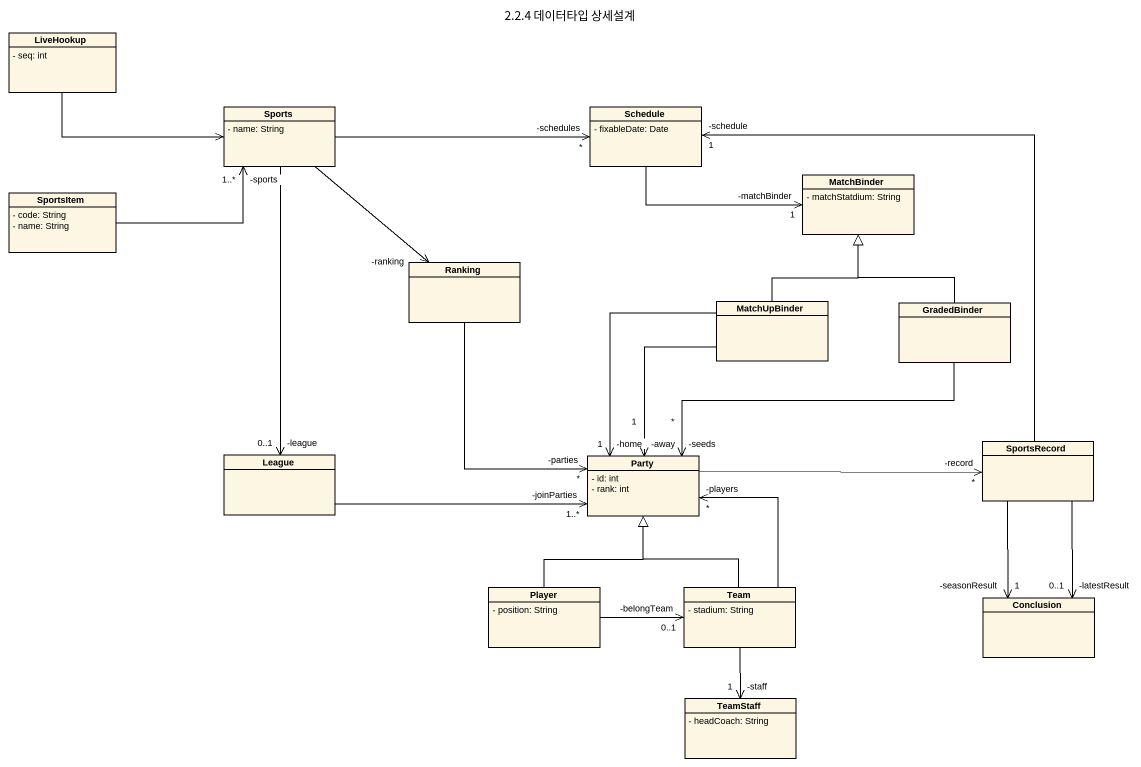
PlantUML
@startuml
title 2.2.4 데이터타입 상세설계
hide circle
hide empty members
skinparam classAttributeIconSize 0
class LiveHookup {
  - seq: int
}
class Sports {
  - name: String
}
class Schedule {
  - fixableDate: Date
}
class MatchBinder {
  - matchStatdium: String
}
class SportsItem {
  - code: String
  - name: String
}
class Ranking
class MatchUpBinder
class GradedBinder
class League
class SportsRecord
class Party {
  - id: int
  - rank: int
}
class Player {
  - position: String
}
class Team {
  - stadium: String
}
class Conclusion
class TeamStaff {
  - headCoach: String
}
LiveHookup -right-> Sports
Sports -right-> "-schedules\n*" Schedule
Sports --> "-ranking" Ranking
Sports --> "-league\n0..1" League
Schedule -right-> "-matchBinder\n1" MatchBinder
SportsItem -right-> "-sports\n1..*" Sports
Ranking --> "-parties\n*" Party
MatchUpBinder -up-|> MatchBinder
MatchUpBinder --> "-home\n1" Party
MatchUpBinder --> "-away\n1" Party
GradedBinder -up-|> MatchBinder
GradedBinder -left-> "-seeds\n*" Party
League -right-> "-joinParties\n1..*" Party
SportsRecord -up-> "-schedule\n1" Schedule
SportsRecord --> "-seasonResult\n1" Conclusion
SportsRecord --> "-latestResult\n0..1" Conclusion
Party -right-> "-record\n*" SportsRecord
Player -up-|> Party
Player -right-> "-belongTeam\n0..1" Team
Team -up-|> Party
Team -up-> "-players\n*" Party
Team --> "-staff\n1" TeamStaff
@enduml
